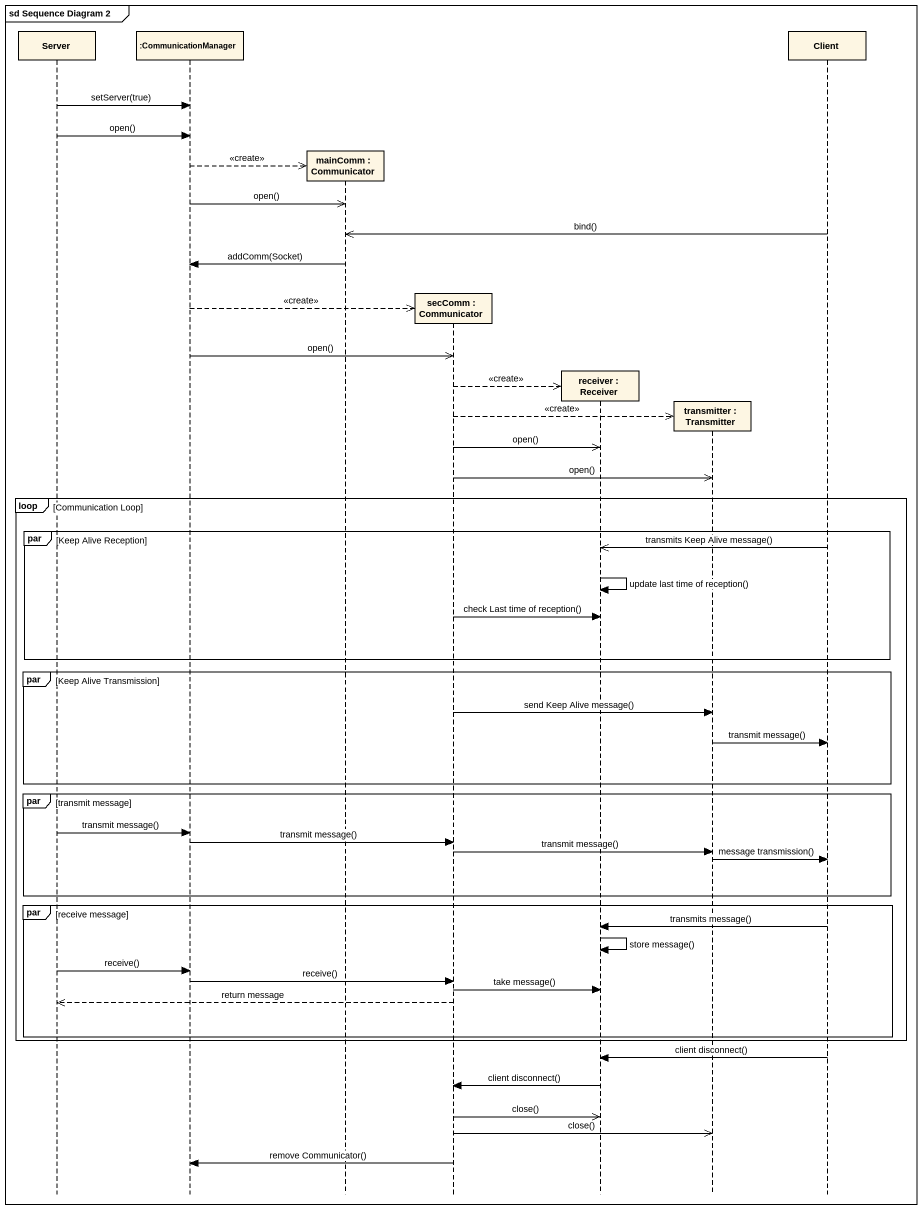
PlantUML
@startuml
mainframe sd Sequence Diagram 2
hide footbox
participant Server
participant ":CommunicationManager" as CommunicationManager
participant "mainComm : Communicator" as mainComm
participant "secComm : Communicator" as secComm
participant "receiver : Receiver" as receiver
participant "transmitter : Transmitter" as transmitter
participant Client

Server -> CommunicationManager : setServer(true)
Server -> CommunicationManager : open()
CommunicationManager -->> mainComm ** : <<create>>
CommunicationManager ->> mainComm : open()
Client ->> mainComm : bind()
mainComm -> CommunicationManager : addComm(Socket)
CommunicationManager -->> secComm ** : <<create>>
CommunicationManager ->> secComm : open()
secComm -->> receiver ** : <<create>>
secComm -->> transmitter ** : <<create>>
secComm ->> receiver : open()
secComm ->> transmitter : open()
loop Communication Loop
  par Keep Alive Reception
    Client ->> receiver : transmits Keep Alive message()
    receiver -> receiver : update last time of reception()
    secComm -> receiver : check Last time of reception()
  end
  par Keep Alive Transmission
    secComm -> transmitter : send Keep Alive message()
    transmitter -> Client : transmit message()
  end
  par transmit message
    Server -> CommunicationManager : transmit message()
    CommunicationManager -> secComm : transmit message()
    secComm -> transmitter : transmit message()
    transmitter -> Client : message transmission()
  end
  par receive message
    Client -> receiver : transmits message()
    receiver -> receiver : store message()
    Server -> CommunicationManager : receive()
    CommunicationManager -> secComm : receive()
    secComm -> receiver : take message()
    secComm -->> Server : return message
  end
end
Client -> receiver : client disconnect()
receiver -> secComm : client disconnect()
secComm ->> receiver : close()
secComm ->> transmitter : close()
secComm -> CommunicationManager : remove Communicator()
@enduml
